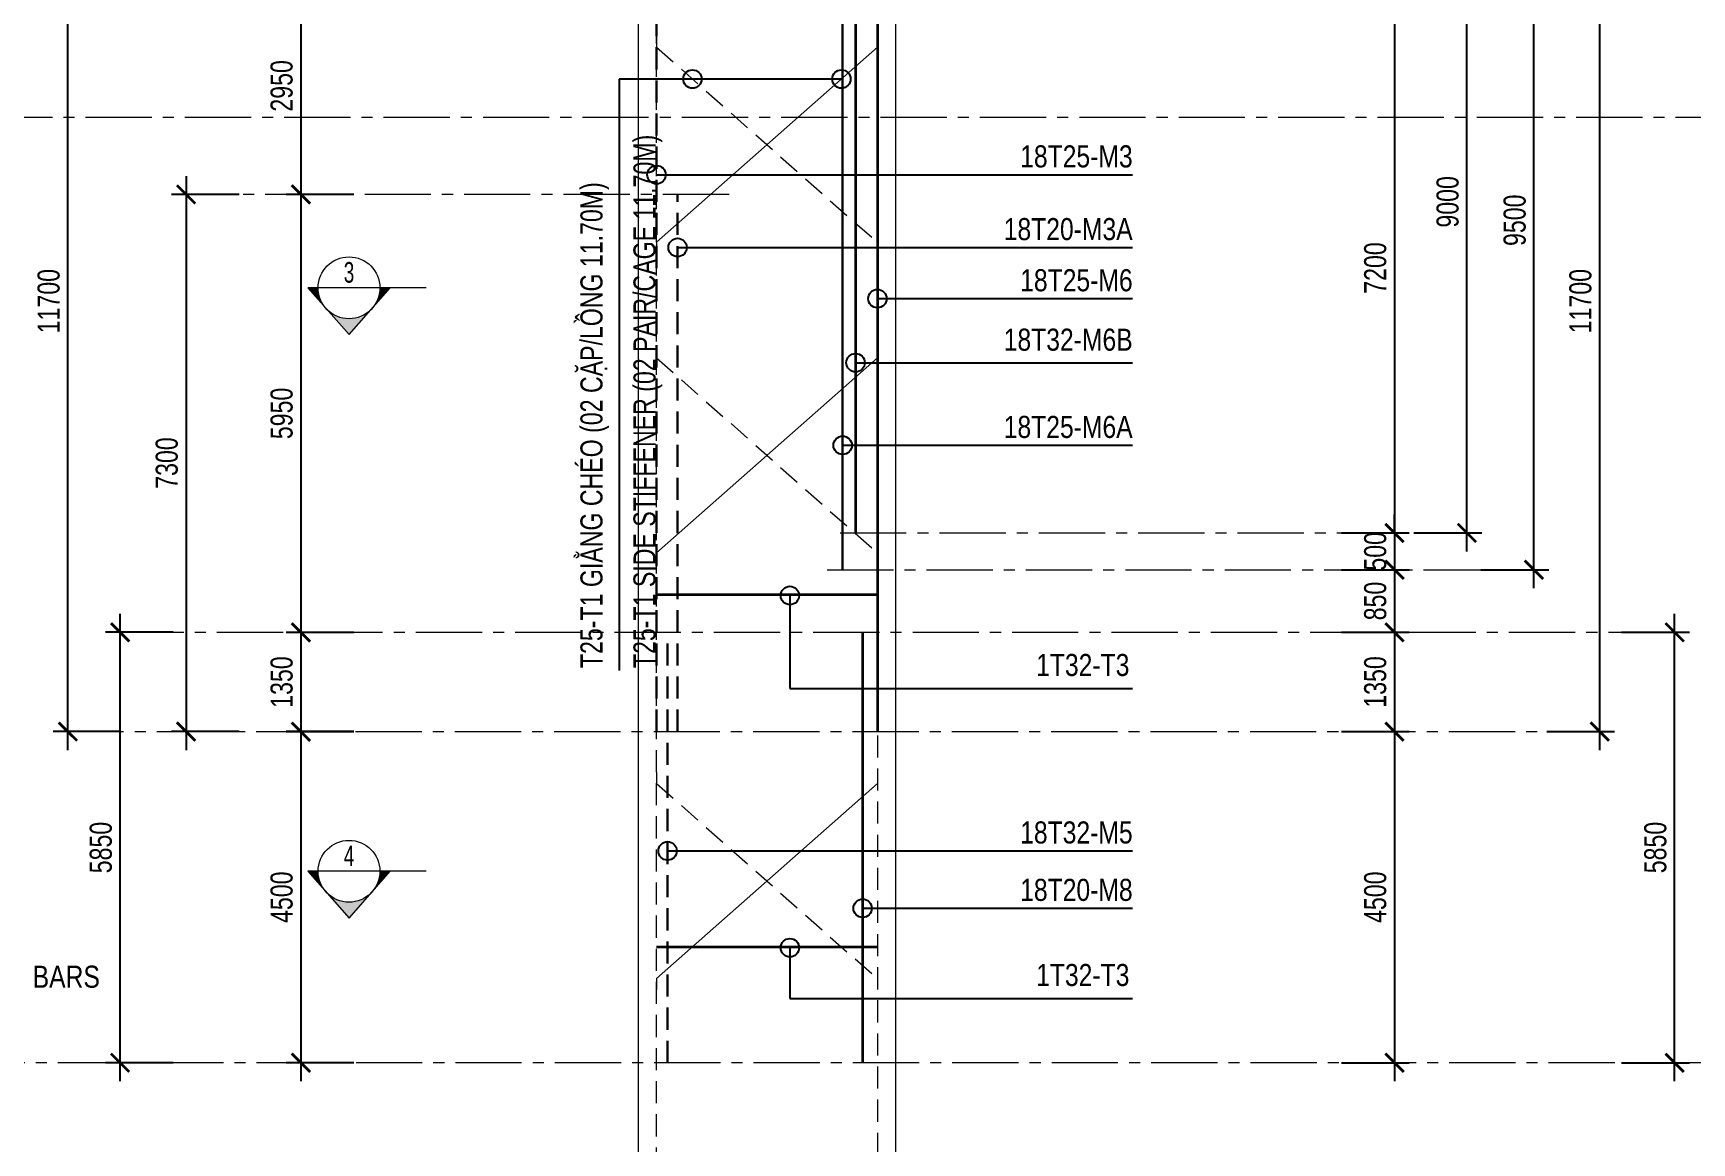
# Model space of a CAD drawing. Header units: millimetres. Extents: x 2746337 to 7547699, y -363432 to 15720.
# Drawn here: x 3076221 to 3098751, y -322496 to -307417 of the extents above; entities that cross this region are included whole.
import ezdxf
from ezdxf.enums import TextEntityAlignment as Align

# ---------------------------------------------------------------- set-up
doc = ezdxf.new("R2010")
doc.units = ezdxf.units.MM
doc.header["$LTSCALE"] = 1200
doc.header["$PDMODE"] = 3
for name, pattern in [('CENTER2', [1.125, 0.75, -0.125, 0.125, -0.125]), ('CONTINOUS', [0]), ('HIDDEN', [0.375, 0.25, -0.125])]:
    doc.linetypes.add(name, pattern=pattern)
for name, color, linetype, lineweight in [('1', 9, 'Continuous', 13), ('BOUND', 3, 'Continuous', 20), ('C1CO', 4, 'Continuous', 35), ('Grid line', 160, 'CENTER2', 5), ('HIDE', 8, 'HIDDEN', 13), ('K-THUOC', 1, 'Continuous', 18), ('LEADER', 8, 'Continuous', 9), ('T1CO', 4, 'Continuous', 20), ('T1HI', 4, 'HIDDEN', 13), ('TCHI', 4, 'HIDDEN', 30), ('TEXTMA', 2, 'Continuous', 13), ('TEXTVN', 2, 'Continuous', 20)]:
    doc.layers.add(name, color=color, linetype=linetype, lineweight=lineweight)
doc.styles.add('DB_Arial', font='arial.ttf', dxfattribs={"width": 0.8})
doc.styles.add('SMTEXT', font='arial.ttf', dxfattribs={"width": 0.75})
doc.styles.add('TEXTVN', font='VHELVCN.TTF', dxfattribs={"width": 0.8})
doc.dimstyles.new('BSV1-100', dxfattribs={"dimtxt": 300, "dimasz": 250, "dimexe": 200, "dimexo": 0, "dimgap": 108, "dimtad": 1, "dimdec": 0, "dimdsep": 46, "dimtxsty": 'SMTEXT', "dimblk": 'ARCHTICK', "dimcen": 100, "dimdle": 250, "dimclrd": 256, "dimclre": 256, "dimclrt": 1, "dimadec": 0, "dimazin": 0, "dimtfac": 1, "dimtdec": 0, "dimtix": 1, "dimtmove": 2, "dimatfit": 3, "dimfxl": 720, "dimfxlon": 1, "dimtolj": 1, "dimtzin": 0, "dimarcsym": 0})
doc.dimstyles.new('BSV25', dxfattribs={"dimtxt": 300, "dimasz": 250, "dimexe": 200, "dimexo": 0, "dimgap": 108, "dimtad": 1, "dimdec": 0, "dimlfac": 0.25, "dimdsep": 46, "dimtxsty": 'SMTEXT', "dimblk": 'ARCHTICK', "dimcen": 100, "dimdle": 250, "dimclrd": 256, "dimclre": 256, "dimclrt": 2, "dimadec": 0, "dimazin": 0, "dimtfac": 1, "dimtdec": 0, "dimtix": 1, "dimtmove": 2, "dimatfit": 3, "dimfxl": 800, "dimfxlon": 1, "dimtolj": 1, "dimtzin": 0, "dimarcsym": 0})

# ---------------------------------------------------------------- blocks, each defined once
blk = doc.blocks.new('_ArchTick')
at = {"color": 0, "linetype": 'ByBlock', "const_width": 0.15}
blk.add_lwpolyline([(-0.5, -0.5), (0.5, 0.5)], dxfattribs=at)
blk = doc.blocks.new('*D1905')
at = {"layer": 'Defpoints', "color": 0, "transparency": 16777216}
for p in [(3084188, -304258), (3071129, -307258), (3084188, -307258)]:
    blk.add_point(p, dxfattribs=at)
at = {"layer": 'K-THUOC', "lineweight": -2, "transparency": 16777216}
for p, q in [((3071129, -304008), (3071129, -307508)), ((3071849, -304258), (3070929, -304258)), ((3071849, -307258), (3070929, -307258))]:
    blk.add_line(p, q, dxfattribs=at)
at = {"layer": 'K-THUOC', "lineweight": -2, "transparency": 16777216, "xscale": 250, "yscale": 250, "zscale": 250}
for p, rotation in [((3071129, -304258), 90), ((3071129, -307258), 270)]:
    blk.add_blockref('_ArchTick', p, dxfattribs=dict(at, rotation=rotation))
at = {"layer": 'K-THUOC', "color": 1, "transparency": 16777216, "char_height": 300, "attachment_point": 5, "rotation": 90, "style": 'SMTEXT'}
for s, insert in [('\\A1;T12a200-L1,L2,L3', (3071417, -305758)), ('\\A1;3000', (3070867, -305758))]:
    blk.add_mtext(s, dxfattribs=dict(at, insert=insert))
blk = doc.blocks.new('*D1906')
at = {"layer": 'Defpoints', "color": 0, "transparency": 16777216}
for p in [(3084188, -307258), (3071129, -321408), (3077931, -321408)]:
    blk.add_point(p, dxfattribs=at)
at = {"layer": 'K-THUOC', "lineweight": -2, "transparency": 16777216}
for p, q in [((3071129, -307008), (3071129, -321658)), ((3071849, -307258), (3070929, -307258)), ((3071849, -321408), (3070929, -321408))]:
    blk.add_line(p, q, dxfattribs=at)
at = {"layer": 'K-THUOC', "lineweight": -2, "transparency": 16777216, "xscale": 250, "yscale": 250, "zscale": 250}
for p, rotation in [((3071129, -307258), 90), ((3071129, -321408), 270)]:
    blk.add_blockref('_ArchTick', p, dxfattribs=dict(at, rotation=rotation))
at = {"layer": 'K-THUOC', "color": 1, "transparency": 16777216, "char_height": 300, "attachment_point": 5, "rotation": 90, "style": 'SMTEXT'}
for s, insert in [('\\A1;T12a300-L1,L2,L3', (3071417, -314333)), ('\\A1;14150', (3070868, -314333))]:
    blk.add_mtext(s, dxfattribs=dict(at, insert=insert))
blk = doc.blocks.new('SIGSEC')
at = {"layer": '1', "lineweight": 9}
h = blk.add_hatch(color=256, dxfattribs=at)
h.dxf.hatch_style = 1
h.paths.add_polyline_path([(-420, 0), (-560, 0), (-315, -278, -0.182676)])
h = blk.add_hatch(color=256, dxfattribs=at)
h.dxf.hatch_style = 1
h.paths.add_polyline_path([(560, 0), (420, 0, -0.182676), (315, -278)])
h = blk.add_hatch(color=256, dxfattribs=at)
h.dxf.hatch_style = 1
h.paths.add_polyline_path([(315, -278, -0.451416), (-315, -278), (0, -635)])
at = {"layer": '1', "lineweight": 9, "elevation": 0}
blk.add_lwpolyline([(1050, 0), (-560, 0), (0, -635), (560, 0)], dxfattribs=at)
at = {"layer": '1', "lineweight": 9}
blk.add_circle((0, 0), 420, dxfattribs=at)
at = {"layer": 'BOUND', "lineweight": 9, "style": 'TEXTVN', "width": 0.8}
blk.add_attdef('SEC', text='', height=280, dxfattribs=at).set_placement((0, 210, 0), align=Align.MIDDLE_CENTER)
blk = doc.blocks.new('*D1910')
at = {"layer": 'Defpoints', "color": 0, "transparency": 16777216}
for p in [(3101550, -304758), (3070113, -308558), (3102807, -308558)]:
    blk.add_point(p, dxfattribs=at)
at = {"layer": 'K-THUOC', "lineweight": -2, "transparency": 16777216}
for p, q in [((3070113, -304508), (3070113, -308808)), ((3070833, -304758), (3069913, -304758)), ((3070833, -308558), (3069913, -308558))]:
    blk.add_line(p, q, dxfattribs=at)
at = {"layer": 'K-THUOC', "lineweight": -2, "transparency": 16777216, "xscale": 250, "yscale": 250, "zscale": 250}
for p, rotation in [((3070113, -304758), 90), ((3070113, -308558), 270)]:
    blk.add_blockref('_ArchTick', p, dxfattribs=dict(at, rotation=rotation))
at = {"layer": 'K-THUOC', "color": 1, "transparency": 16777216, "insert": (3069852, -306658), "char_height": 300, "attachment_point": 5, "rotation": 90, "style": 'SMTEXT'}
blk.add_mtext('\\A1;3800', dxfattribs=at)
blk = doc.blocks.new('*D1916')
at = {"layer": 'Defpoints', "color": 0, "transparency": 16777216}
for p in [(3087938, -307009), (3087938, -314208), (3094713, -314208)]:
    blk.add_point(p, dxfattribs=at)
at = {"layer": 'K-THUOC', "lineweight": -2, "transparency": 16777216}
for p, q in [((3094713, -306759), (3094713, -314458)), ((3093993, -307009), (3094913, -307009)), ((3093993, -314208), (3094913, -314208))]:
    blk.add_line(p, q, dxfattribs=at)
at = {"layer": 'K-THUOC', "lineweight": -2, "transparency": 16777216, "xscale": 250, "yscale": 250, "zscale": 250}
for p, rotation in [((3094713, -307009), 90), ((3094713, -314208), 270)]:
    blk.add_blockref('_ArchTick', p, dxfattribs=dict(at, rotation=rotation))
at = {"layer": 'K-THUOC', "color": 1, "transparency": 16777216, "insert": (3094452, -310608), "char_height": 300, "attachment_point": 5, "rotation": 90, "style": 'SMTEXT'}
blk.add_mtext('\\A1;7200', dxfattribs=at)
blk = doc.blocks.new('*D1917')
at = {"layer": 'Defpoints', "color": 0, "transparency": 16777216}
for p in [(3087938, -314708), (3087938, -315558), (3094713, -315558)]:
    blk.add_point(p, dxfattribs=at)
at = {"layer": 'K-THUOC', "lineweight": -2, "transparency": 16777216}
for p, q in [((3094713, -314458), (3094713, -315808)), ((3093993, -314708), (3094913, -314708)), ((3093993, -315558), (3094913, -315558))]:
    blk.add_line(p, q, dxfattribs=at)
at = {"layer": 'K-THUOC', "lineweight": -2, "transparency": 16777216, "xscale": 250, "yscale": 250, "zscale": 250}
for p, rotation in [((3094713, -314708), 90), ((3094713, -315558), 270)]:
    blk.add_blockref('_ArchTick', p, dxfattribs=dict(at, rotation=rotation))
at = {"layer": 'K-THUOC', "color": 1, "transparency": 16777216, "insert": (3094452, -315133), "char_height": 300, "attachment_point": 5, "rotation": 90, "style": 'SMTEXT'}
blk.add_mtext('\\A1;850', dxfattribs=at)
blk = doc.blocks.new('*D1918')
at = {"layer": 'Defpoints', "color": 0, "transparency": 16777216}
for p in [(3087938, -315558), (3087938, -316908), (3094713, -316908)]:
    blk.add_point(p, dxfattribs=at)
at = {"layer": 'K-THUOC', "lineweight": -2, "transparency": 16777216}
for p, q in [((3094713, -315308), (3094713, -317158)), ((3093993, -315558), (3094913, -315558)), ((3093993, -316908), (3094913, -316908))]:
    blk.add_line(p, q, dxfattribs=at)
at = {"layer": 'K-THUOC', "lineweight": -2, "transparency": 16777216, "xscale": 250, "yscale": 250, "zscale": 250}
for p, rotation in [((3094713, -315558), 90), ((3094713, -316908), 270)]:
    blk.add_blockref('_ArchTick', p, dxfattribs=dict(at, rotation=rotation))
at = {"layer": 'K-THUOC', "color": 1, "transparency": 16777216, "insert": (3094452, -316233), "char_height": 300, "attachment_point": 5, "rotation": 90, "style": 'SMTEXT'}
blk.add_mtext('\\A1;1350', dxfattribs=at)
blk = doc.blocks.new('*D1919')
at = {"layer": 'Defpoints', "color": 0, "transparency": 16777216}
for p in [(3087588, -316908), (3087938, -321408), (3094713, -321408)]:
    blk.add_point(p, dxfattribs=at)
at = {"layer": 'K-THUOC', "lineweight": -2, "transparency": 16777216}
for p, q in [((3094713, -316658), (3094713, -321658)), ((3093993, -316908), (3094913, -316908)), ((3093993, -321408), (3094913, -321408))]:
    blk.add_line(p, q, dxfattribs=at)
at = {"layer": 'K-THUOC', "lineweight": -2, "transparency": 16777216, "xscale": 250, "yscale": 250, "zscale": 250}
for p, rotation in [((3094713, -316908), 90), ((3094713, -321408), 270)]:
    blk.add_blockref('_ArchTick', p, dxfattribs=dict(at, rotation=rotation))
at = {"layer": 'K-THUOC', "color": 1, "transparency": 16777216, "insert": (3094452, -319158), "char_height": 300, "attachment_point": 5, "rotation": 90, "style": 'SMTEXT'}
blk.add_mtext('\\A1;4500', dxfattribs=at)
blk = doc.blocks.new('*D1920')
at = {"layer": 'Defpoints', "color": 0, "transparency": 16777216}
for p in [(3087438, -315558), (3098518, -315558), (3087438, -321408)]:
    blk.add_point(p, dxfattribs=at)
at = {"layer": 'K-THUOC', "lineweight": -2, "transparency": 16777216}
for p, q in [((3098518, -321658), (3098518, -315308)), ((3097798, -315558), (3098718, -315558)), ((3097798, -321408), (3098718, -321408))]:
    blk.add_line(p, q, dxfattribs=at)
at = {"layer": 'K-THUOC', "lineweight": -2, "transparency": 16777216, "xscale": 250, "yscale": 250, "zscale": 250}
for p, rotation in [((3098518, -315558), 90), ((3098518, -321408), 270)]:
    blk.add_blockref('_ArchTick', p, dxfattribs=dict(at, rotation=rotation))
at = {"layer": 'K-THUOC', "color": 1, "transparency": 16777216, "insert": (3098257, -318483), "char_height": 300, "attachment_point": 5, "rotation": 90, "style": 'SMTEXT'}
blk.add_mtext('\\A1;5850', dxfattribs=at)
blk = doc.blocks.new('*D1921')
at = {"layer": 'Defpoints', "color": 0, "transparency": 16777216}
for p in [(3086887, -305209), (3097500, -305209), (3086887, -316908)]:
    blk.add_point(p, dxfattribs=at)
at = {"layer": 'K-THUOC', "lineweight": -2, "transparency": 16777216}
for p, q in [((3097500, -317158), (3097500, -304959)), ((3096780, -305209), (3097700, -305209)), ((3096780, -316908), (3097700, -316908))]:
    blk.add_line(p, q, dxfattribs=at)
at = {"layer": 'K-THUOC', "lineweight": -2, "transparency": 16777216, "xscale": 250, "yscale": 250, "zscale": 250}
for p, rotation in [((3097500, -305209), 90), ((3097500, -316908), 270)]:
    blk.add_blockref('_ArchTick', p, dxfattribs=dict(at, rotation=rotation))
at = {"layer": 'K-THUOC', "color": 1, "transparency": 16777216, "insert": (3097239, -311058), "char_height": 300, "attachment_point": 5, "rotation": 90, "style": 'SMTEXT'}
blk.add_mtext('\\A1;11700', dxfattribs=at)
blk = doc.blocks.new('*D1924')
at = {"layer": 'Defpoints', "color": 0, "transparency": 16777216}
for p in [(3087007, -305209), (3096607, -305209), (3087007, -314708)]:
    blk.add_point(p, dxfattribs=at)
at = {"layer": 'K-THUOC', "lineweight": -2, "transparency": 16777216}
for p, q in [((3096607, -314958), (3096607, -304959)), ((3095887, -305209), (3096807, -305209)), ((3095887, -314708), (3096807, -314708))]:
    blk.add_line(p, q, dxfattribs=at)
at = {"layer": 'K-THUOC', "lineweight": -2, "transparency": 16777216, "xscale": 250, "yscale": 250, "zscale": 250}
for p, rotation in [((3096607, -305209), 90), ((3096607, -314708), 270)]:
    blk.add_blockref('_ArchTick', p, dxfattribs=dict(at, rotation=rotation))
at = {"layer": 'K-THUOC', "color": 1, "transparency": 16777216, "insert": (3096346, -309959), "char_height": 300, "attachment_point": 5, "rotation": 90, "style": 'SMTEXT'}
blk.add_mtext('\\A1;9500', dxfattribs=at)
blk = doc.blocks.new('*D1925')
at = {"layer": 'Defpoints', "color": 0, "transparency": 16777216}
for p in [(3087181, -305209), (3095697, -305209), (3087181, -314208)]:
    blk.add_point(p, dxfattribs=at)
at = {"layer": 'K-THUOC', "lineweight": -2, "transparency": 16777216}
for p, q in [((3095697, -314458), (3095697, -304959)), ((3094977, -305209), (3095897, -305209)), ((3094977, -314208), (3095897, -314208))]:
    blk.add_line(p, q, dxfattribs=at)
at = {"layer": 'K-THUOC', "lineweight": -2, "transparency": 16777216, "xscale": 250, "yscale": 250, "zscale": 250}
for p, rotation in [((3095697, -305209), 90), ((3095697, -314208), 270)]:
    blk.add_blockref('_ArchTick', p, dxfattribs=dict(at, rotation=rotation))
at = {"layer": 'K-THUOC', "color": 1, "transparency": 16777216, "insert": (3095435, -309709), "char_height": 300, "attachment_point": 5, "rotation": 90, "style": 'SMTEXT'}
blk.add_mtext('\\A1;9000', dxfattribs=at)
blk = doc.blocks.new('*D1928')
at = {"layer": 'Defpoints', "color": 0, "transparency": 16777216}
for p in [(3084164, -306659), (3079858, -309608), (3084164, -309608)]:
    blk.add_point(p, dxfattribs=at)
at = {"layer": 'K-THUOC', "lineweight": -2, "transparency": 16777216}
for p, q in [((3079858, -306409), (3079858, -309858)), ((3080578, -306659), (3079658, -306659)), ((3080578, -309608), (3079658, -309608))]:
    blk.add_line(p, q, dxfattribs=at)
at = {"layer": 'K-THUOC', "lineweight": -2, "transparency": 16777216, "xscale": 250, "yscale": 250, "zscale": 250}
for p, rotation in [((3079858, -306659), 90), ((3079858, -309608), 270)]:
    blk.add_blockref('_ArchTick', p, dxfattribs=dict(at, rotation=rotation))
at = {"layer": 'K-THUOC', "color": 1, "transparency": 16777216, "insert": (3079597, -308133), "char_height": 300, "attachment_point": 5, "rotation": 90, "style": 'SMTEXT'}
blk.add_mtext('\\A1;2950', dxfattribs=at)
blk = doc.blocks.new('*D1929')
at = {"layer": 'Defpoints', "color": 0, "transparency": 16777216}
for p in [(3084164, -316908), (3079858, -321408), (3084164, -321408)]:
    blk.add_point(p, dxfattribs=at)
at = {"layer": 'K-THUOC', "lineweight": -2, "transparency": 16777216}
for p, q in [((3079858, -316658), (3079858, -321658)), ((3080578, -316908), (3079658, -316908)), ((3080578, -321408), (3079658, -321408))]:
    blk.add_line(p, q, dxfattribs=at)
at = {"layer": 'K-THUOC', "lineweight": -2, "transparency": 16777216, "xscale": 250, "yscale": 250, "zscale": 250}
for p, rotation in [((3079858, -316908), 90), ((3079858, -321408), 270)]:
    blk.add_blockref('_ArchTick', p, dxfattribs=dict(at, rotation=rotation))
at = {"layer": 'K-THUOC', "color": 1, "transparency": 16777216, "insert": (3079597, -319158), "char_height": 300, "attachment_point": 5, "rotation": 90, "style": 'SMTEXT'}
blk.add_mtext('\\A1;4500', dxfattribs=at)
blk = doc.blocks.new('*D1930')
at = {"layer": 'Defpoints', "color": 0, "transparency": 16777216}
for p in [(3076693, -305208), (3084364, -305208), (3084364, -316908)]:
    blk.add_point(p, dxfattribs=at)
at = {"layer": 'K-THUOC', "lineweight": -2, "transparency": 16777216}
for p, q in [((3076693, -317158), (3076693, -304958)), ((3077413, -305208), (3076493, -305208)), ((3077413, -316908), (3076493, -316908))]:
    blk.add_line(p, q, dxfattribs=at)
at = {"layer": 'K-THUOC', "lineweight": -2, "transparency": 16777216, "xscale": 250, "yscale": 250, "zscale": 250}
for p, rotation in [((3076693, -305208), 90), ((3076693, -316908), 270)]:
    blk.add_blockref('_ArchTick', p, dxfattribs=dict(at, rotation=rotation))
at = {"layer": 'K-THUOC', "color": 1, "transparency": 16777216, "insert": (3076432, -311058), "char_height": 300, "attachment_point": 5, "rotation": 90, "style": 'SMTEXT'}
blk.add_mtext('\\A1;11700', dxfattribs=at)
blk = doc.blocks.new('*D1938')
at = {"layer": 'Defpoints', "color": 0, "transparency": 16777216}
for p in [(3102566, -295908), (3097019, -321408), (3107734, -321408)]:
    blk.add_point(p, dxfattribs=at)
at = {"layer": 'K-THUOC', "lineweight": -2, "transparency": 16777216}
for p, q in [((3107734, -295658), (3107734, -321658)), ((3107014, -295908), (3107934, -295908)), ((3107014, -321408), (3107934, -321408))]:
    blk.add_line(p, q, dxfattribs=at)
at = {"layer": 'K-THUOC', "lineweight": -2, "transparency": 16777216, "xscale": 250, "yscale": 250, "zscale": 250}
for p, rotation in [((3107734, -295908), 90), ((3107734, -321408), 270)]:
    blk.add_blockref('_ArchTick', p, dxfattribs=dict(at, rotation=rotation))
at = {"layer": 'K-THUOC', "color": 1, "transparency": 16777216, "insert": (3107473, -308658), "char_height": 300, "attachment_point": 5, "rotation": 90, "style": 'SMTEXT'}
blk.add_mtext('\\A1;25500', dxfattribs=at)
blk = doc.blocks.new('*D1939')
at = {"layer": 'Defpoints', "color": 0, "transparency": 16777216}
for p in [(3097019, -321408), (3098591, -340408), (3107734, -340408)]:
    blk.add_point(p, dxfattribs=at)
at = {"layer": 'K-THUOC', "lineweight": -2, "transparency": 16777216}
for p, q in [((3107734, -321158), (3107734, -340658)), ((3107014, -321408), (3107934, -321408)), ((3107014, -340408), (3107934, -340408))]:
    blk.add_line(p, q, dxfattribs=at)
at = {"layer": 'K-THUOC', "lineweight": -2, "transparency": 16777216, "xscale": 250, "yscale": 250, "zscale": 250}
for p, rotation in [((3107734, -321408), 90), ((3107734, -340408), 270)]:
    blk.add_blockref('_ArchTick', p, dxfattribs=dict(at, rotation=rotation))
at = {"layer": 'K-THUOC', "color": 1, "transparency": 16777216, "insert": (3107473, -330908), "char_height": 300, "attachment_point": 5, "rotation": 90, "style": 'SMTEXT'}
blk.add_mtext('\\A1;19000', dxfattribs=at)
blk = doc.blocks.new('*D1940')
at = {"layer": 'Defpoints', "color": 0, "transparency": 16777216}
for p in [(3101766, -295408), (3108795, -295408), (3097019, -321408)]:
    blk.add_point(p, dxfattribs=at)
at = {"layer": 'K-THUOC', "lineweight": -2, "transparency": 16777216}
for p, q in [((3108795, -321658), (3108795, -295158)), ((3108075, -295408), (3108995, -295408)), ((3108075, -321408), (3108995, -321408))]:
    blk.add_line(p, q, dxfattribs=at)
at = {"layer": 'K-THUOC', "lineweight": -2, "transparency": 16777216, "xscale": 250, "yscale": 250, "zscale": 250}
for p, rotation in [((3108795, -295408), 90), ((3108795, -321408), 270)]:
    blk.add_blockref('_ArchTick', p, dxfattribs=dict(at, rotation=rotation))
at = {"layer": 'K-THUOC', "color": 1, "transparency": 16777216, "insert": (3108533, -308408), "char_height": 300, "attachment_point": 5, "rotation": 90, "style": 'SMTEXT'}
blk.add_mtext('\\A1;26000', dxfattribs=at)
blk = doc.blocks.new('*D1947')
at = {"layer": 'Defpoints', "color": 0, "transparency": 16777216}
for p in [(3084188, -309608), (3079858, -315559), (3084188, -315559)]:
    blk.add_point(p, dxfattribs=at)
at = {"layer": 'K-THUOC', "lineweight": -2, "transparency": 16777216}
for p, q in [((3079858, -309358), (3079858, -315809)), ((3080578, -309608), (3079658, -309608)), ((3080578, -315559), (3079658, -315559))]:
    blk.add_line(p, q, dxfattribs=at)
at = {"layer": 'K-THUOC', "lineweight": -2, "transparency": 16777216, "xscale": 250, "yscale": 250, "zscale": 250}
for p, rotation in [((3079858, -309608), 90), ((3079858, -315559), 270)]:
    blk.add_blockref('_ArchTick', p, dxfattribs=dict(at, rotation=rotation))
at = {"layer": 'K-THUOC', "color": 1, "transparency": 16777216, "insert": (3079597, -312584), "char_height": 300, "attachment_point": 5, "rotation": 90, "style": 'SMTEXT'}
blk.add_mtext('\\A1;5950', dxfattribs=at)
blk = doc.blocks.new('*D1948')
at = {"layer": 'Defpoints', "color": 0, "transparency": 16777216}
for p in [(3084738, -315559), (3079858, -316909), (3084738, -316909)]:
    blk.add_point(p, dxfattribs=at)
at = {"layer": 'K-THUOC', "lineweight": -2, "transparency": 16777216}
for p, q in [((3079858, -315309), (3079858, -317159)), ((3080578, -315559), (3079658, -315559)), ((3080578, -316909), (3079658, -316909))]:
    blk.add_line(p, q, dxfattribs=at)
at = {"layer": 'K-THUOC', "lineweight": -2, "transparency": 16777216, "xscale": 250, "yscale": 250, "zscale": 250}
for p, rotation in [((3079858, -315559), 90), ((3079858, -316909), 270)]:
    blk.add_blockref('_ArchTick', p, dxfattribs=dict(at, rotation=rotation))
at = {"layer": 'K-THUOC', "color": 1, "transparency": 16777216, "insert": (3079597, -316234), "char_height": 300, "attachment_point": 5, "rotation": 90, "style": 'SMTEXT'}
blk.add_mtext('\\A1;1350', dxfattribs=at)
blk = doc.blocks.new('*D1950')
at = {"layer": 'Defpoints', "color": 0, "transparency": 16777216}
for p in [(3077402, -315558), (3084895, -315558), (3084895, -321408)]:
    blk.add_point(p, dxfattribs=at)
at = {"layer": 'K-THUOC', "lineweight": -2, "transparency": 16777216}
for p, q in [((3077402, -321658), (3077402, -315308)), ((3078122, -315558), (3077202, -315558)), ((3078122, -321408), (3077202, -321408))]:
    blk.add_line(p, q, dxfattribs=at)
at = {"layer": 'K-THUOC', "lineweight": -2, "transparency": 16777216, "xscale": 250, "yscale": 250, "zscale": 250}
for p, rotation in [((3077402, -315558), 90), ((3077402, -321408), 270)]:
    blk.add_blockref('_ArchTick', p, dxfattribs=dict(at, rotation=rotation))
at = {"layer": 'K-THUOC', "color": 1, "transparency": 16777216, "insert": (3077141, -318483), "char_height": 300, "attachment_point": 5, "rotation": 90, "style": 'SMTEXT'}
blk.add_mtext('\\A1;5850', dxfattribs=at)
blk = doc.blocks.new('*D1951')
at = {"layer": 'Defpoints', "color": 0, "transparency": 16777216}
for p in [(3087938, -314208), (3087938, -314708), (3094713, -314708)]:
    blk.add_point(p, dxfattribs=at)
at = {"layer": 'K-THUOC', "lineweight": -2, "transparency": 16777216}
for p, q in [((3094713, -314208), (3094713, -313958)), ((3093993, -314208), (3094913, -314208)), ((3094713, -314208), (3094713, -314708)), ((3093993, -314708), (3094913, -314708)), ((3094713, -314708), (3094713, -314958))]:
    blk.add_line(p, q, dxfattribs=at)
at = {"layer": 'K-THUOC', "lineweight": -2, "transparency": 16777216, "xscale": 250, "yscale": 250, "zscale": 250}
for p, rotation in [((3094713, -314208), 270), ((3094713, -314708), 90)]:
    blk.add_blockref('_ArchTick', p, dxfattribs=dict(at, rotation=rotation))
at = {"layer": 'K-THUOC', "color": 1, "transparency": 16777216, "insert": (3094452, -314458), "char_height": 300, "attachment_point": 5, "rotation": 90, "style": 'SMTEXT'}
blk.add_mtext('\\A1;500', dxfattribs=at)
blk = doc.blocks.new('*D1952')
at = {"layer": 'Defpoints', "color": 0, "transparency": 16777216}
for p in [(3082364, -309608), (3078298, -316908), (3082364, -316908)]:
    blk.add_point(p, dxfattribs=at)
at = {"layer": 'K-THUOC', "lineweight": -2, "transparency": 16777216}
for p, q in [((3078298, -309358), (3078298, -317158)), ((3079018, -309608), (3078098, -309608)), ((3079018, -316908), (3078098, -316908))]:
    blk.add_line(p, q, dxfattribs=at)
at = {"layer": 'K-THUOC', "lineweight": -2, "transparency": 16777216, "xscale": 250, "yscale": 250, "zscale": 250}
for p, rotation in [((3078298, -309608), 90), ((3078298, -316908), 270)]:
    blk.add_blockref('_ArchTick', p, dxfattribs=dict(at, rotation=rotation))
at = {"layer": 'K-THUOC', "color": 1, "transparency": 16777216, "insert": (3078037, -313258), "char_height": 300, "attachment_point": 5, "rotation": 90, "style": 'SMTEXT'}
blk.add_mtext('\\A1;7300', dxfattribs=at)

msp = doc.modelspace()

# ---------------------------------------------------------------- linework, layer by layer
at = {"layer": 'BOUND'}
msp.add_line((3084438.2, -294998.3), (3084438.2, -340408.3), dxfattribs=at)
msp.add_lwpolyline([(3084438.2, -340408.3), (3087938.2, -340408.3), (3087938.2, -295908.3), (3084438.2, -295908.3)], close=True, dxfattribs=at)
at = {"layer": 'C1CO'}
for p, q in [((3087391.4, -305208.7), (3087391.4, -314208.3)), ((3087688.2, -305208.7), (3087688.2, -316908.7)), ((3084688.2, -315046.5), (3087688.2, -315046.5)), ((3087488.2, -315558.3), (3087488.2, -321408.3)), ((3084688.2, -319832.3), (3087688.2, -319832.3))]:
    msp.add_line(p, q, dxfattribs=at)
at = {"layer": 'Grid line', "color": 2}
msp.add_line((3066131.5, -308558.3), (3102634.3, -308558.3), dxfattribs=at)
at = {"layer": 'Grid line'}
for p, q in [((3085673.9, -309608.3), (3079045.3, -309608.3)), ((3087181.4, -314208.3), (3095896.7, -314208.3)), ((3087006.6, -314708.3), (3096075.7, -314708.3)), ((3098517.8, -315558.8), (3078123.1, -315558.8)), ((3097699.8, -316908.8), (3076493.3, -316908.8)), ((3107156.3, -321408.3), (3071488.2, -321408.3))]:
    msp.add_line(p, q, dxfattribs=at)
at = {"layer": 'HIDE'}
for p, q in [((3084688.2, -340408.3), (3084688.2, -294908.3)), ((3087688.2, -294908.3), (3087688.2, -340408.3))]:
    msp.add_line(p, q, dxfattribs=at)
at = {"layer": 'T1CO'}
for points in [[(3087688.2, -307458.6), (3087688.2, -307608.6), (3084688.2, -310258.6), (3084688.2, -310408.6)], [(3087688.2, -311679.1), (3087688.2, -311829.1), (3084688.2, -314479.1), (3084688.2, -314629.1)], [(3087688.2, -317464.1), (3087688.2, -317614.1), (3084688.2, -320264.1), (3084688.2, -320414.1)]]:
    msp.add_lwpolyline(points, dxfattribs=at)
at = {"layer": 'T1HI'}
for points in [[(3084688.2, -307458.6), (3084688.2, -307608.6), (3087688.2, -310258.6), (3087688.2, -310408.6)], [(3084688.2, -311679.1), (3084688.2, -311829.1), (3087688.2, -314479.1), (3087688.2, -314629.1)], [(3084688.2, -317464.1), (3084688.2, -317614.1), (3087688.2, -320264.1), (3087688.2, -320414.1)]]:
    msp.add_lwpolyline(points, dxfattribs=at)
at = {"layer": 'TCHI', "linetype": 'HIDDEN'}
for p, q in [((3084688.2, -316908.3), (3084688.2, -305208.3)), ((3084838.2, -321408.3), (3084838.2, -315558.3))]:
    msp.add_line(p, q, dxfattribs=at)
at = {"layer": 'TCHI', "color": 6, "linetype": 'CONTINOUS'}
msp.add_line((3087216.7, -314708.3), (3087216.7, -305208.7), dxfattribs=at)
at = {"layer": 'TCHI', "color": 6, "linetype": 'HIDDEN'}
msp.add_line((3084974.2, -316908.8), (3084974.2, -309608.3), dxfattribs=at)

# ---------------------------------------------------------------- block references
at = {"layer": '1', "lineweight": 20}
for p, values in [((3080511.1, -310877.3), {'SEC': '3'}), ((3080511.1, -318805.5, 0), {'SEC': '4'})]:
    msp.add_blockref('SIGSEC', p, dxfattribs=at).add_auto_attribs(values)

# ---------------------------------------------------------------- texts
at = {"layer": 'TEXTMA', "style": 'DB_Arial', "width": 0.8}
for s, p in [('18T25-M3', (3091155.9, -309240.7)), ('18T20-M3A', (3091155.9, -310229.3)), ('18T25-M6', (3091155.9, -310923.9)), ('18T32-M6B', (3091155.9, -311731.5)), ('18T25-M6A', (3091155.9, -312917.2)), ('1T32-T3', (3091111.7, -316152.1)), ('18T32-M5', (3091155.9, -318428.1)), ('18T20-M8', (3091155.9, -319208.1)), ('1T32-T3', (3091111.7, -320365))]:
    msp.add_text(s, height=300, rotation=360, dxfattribs=at).set_placement(p, align=Align.RIGHT)
at = {"layer": 'TEXTVN', "lineweight": 20, "style": 'SMTEXT', "width": 0.75}
for s, p in [('T25-T1 SIDE STIFFENER (02 PAIR/CAGE 11.70M)', (3084674.7, -316044.2)), ('T25-T1 GIẰNG CHÉO (02 CẶP/LỒNG 11.70M)', (3083954.7, -316044.2))]:
    msp.add_text(s, height=300, rotation=90, dxfattribs=at).set_placement(p)
at = {"layer": 'TEXTVN', "style": 'DB_Arial', "width": 0.8}
msp.add_text('BOTTOM LEVEL OF MAIN BARS', height=300, dxfattribs=at).set_placement((3072060.5, -320388.3))

# ---------------------------------------------------------------- dimensions: what is measured, and where the dimension line sits
at = {"layer": 'K-THUOC'}
for base, p1, p2, picture, middle in [((3108794.6, -295408.3), (3097019.2, -321408.3), (3101765.9, -295408.3), '*D1940', (3108533.5, -308408.3)), ((3107733.8, -321408.3), (3102565.9, -295908.3), (3097019.2, -321408.3), '*D1938', (3107472.6, -308658.3)), ((3070113.3, -308558.3), (3101550.2, -304758.3), (3102806.7, -308558.3), '*D1910', (3069852, -306658.3)), ((3076693.3, -305208.3), (3084363.8, -316908.3), (3084363.8, -305208.3), '*D1930', (3076432.1, -311058.3)), ((3097499.8, -305208.6), (3086886.7, -316908.3), (3086886.7, -305208.6), '*D1921', (3097238.6, -311058.5)), ((3096607.2693, -305208.8092), (3087006.6443, -314708.3212), (3087006.6432, -305208.8092), '*D1924', (3096346.0974, -309958.5652)), ((3095696.6552, -305208.8115), (3087181.3592, -314208.3212), (3087181.3592, -305208.8115), '*D1925', (3095435.4833, -309708.5663)), ((3079858, -309608.3), (3084163.8, -306658.6), (3084163.8, -309608.3), '*D1928', (3079596.8, -308133.5)), ((3094713.1, -314208.3), (3087938.2, -307008.6), (3087938.2, -314208.3), '*D1916', (3094452, -310608.5)), ((3078297.9, -316908.3), (3082364, -309608.3), (3082364, -316908.3), '*D1952', (3078036.7, -313258.3)), ((3079857.9598, -315558.7638), (3084188.18, -309608.3212), (3084188.18, -315558.7638), '*D1947', (3079596.7879, -312583.5425)), ((3094713.1, -314707.9), (3087938.2, -314208.3), (3087938.2, -314707.9), '*D1951', (3094452, -314458.1)), ((3094713.1, -315558.3), (3087938.2, -314708.3), (3087938.2, -315558.3), '*D1917', (3094452, -315133.3)), ((3077402.3, -315558.3), (3084895.2, -321408.3), (3084895.2, -315558.3), '*D1950', (3077141.1, -318483.3)), ((3079858, -316908.8), (3084737.8, -315558.8), (3084737.8, -316908.8), '*D1948', (3079596.7, -316233.8)), ((3098517.8, -315558.3), (3087438.2, -321408.3), (3087438.2, -315558.3), '*D1920', (3098256.7, -318483.3)), ((3094713.1, -316908.3), (3087938.2, -315558.3), (3087938.2, -316908.3), '*D1918', (3094451.9, -316233.3)), ((3079858, -321408.3), (3084163.8, -316908.3), (3084163.8, -321408.3), '*D1929', (3079596.8, -319158.3)), ((3094713.1, -321408.3), (3087588.2, -316908.3), (3087938.2, -321408.3), '*D1919', (3094452, -319158.3)), ((3107733.8, -340408.3), (3097019.2, -321408.3), (3098590.9, -340408.3), '*D1939', (3107472.6, -330908.3))]:
    dim = msp.add_linear_dim(base=base, p1=p1, p2=p2, angle=90, dimstyle='BSV1-100', dxfattribs=at)
    dim.commit()
    dim.dimension.update_dxf_attribs({"geometry": picture, "text_midpoint": middle})
for base, p1, p2, text, picture, middle in [((3071128.7, -307258.3), (3084188.2, -304258.3), (3084188.2, -307258.3), '<>\\XT12a200-L1,L2,L3', '*D1905', (3071128.7, -305758.3)), ((3071128.7, -321408.3), (3084188.2, -307258.3), (3077931.4, -321408.3), '<>\\XT12a300-L1,L2,L3', '*D1906', (3071128.7, -314333.3))]:
    dim = msp.add_linear_dim(base=base, p1=p1, p2=p2, angle=90, text=text, dimstyle='BSV1-100', dxfattribs=at)
    dim.commit()
    dim.dimension.update_dxf_attribs({"geometry": picture, "text_midpoint": middle})

# ---------------------------------------------------------------- leaders
at = {"layer": 'LEADER'}
for points in [[(3087200.1, -308039.8), (3084181.7, -308039.8), (3084181.7, -314039.8)], [(3085176.3, -308039.8), (3084181.7, -308039.8), (3084181.7, -316077.8)], [(3084688.2, -309340.7), (3091155.9, -309340.7)], [(3084974.2, -310329.3), (3091155.9, -310329.3)], [(3087688.2, -311023.9), (3091155.9, -311023.9)], [(3087391.4, -311896), (3091155.9, -311896)], [(3087216.7, -313017.2), (3091155.9, -313017.2)], [(3086499.6, -315058.3), (3086499.6, -316323.7), (3091155.9, -316323.7)], [(3084838.2, -318528.1), (3091155.9, -318528.1)], [(3087488.2, -319308.1), (3091155.9, -319308.1)], [(3086499.6, -319844.2), (3086499.6, -320536.6), (3091155.9, -320536.6)]]:
    msp.add_leader(points, dimstyle='BSV25', override={"dimldrblk": 'Origin'}, dxfattribs=at)

doc.saveas('drawing.dxf')
